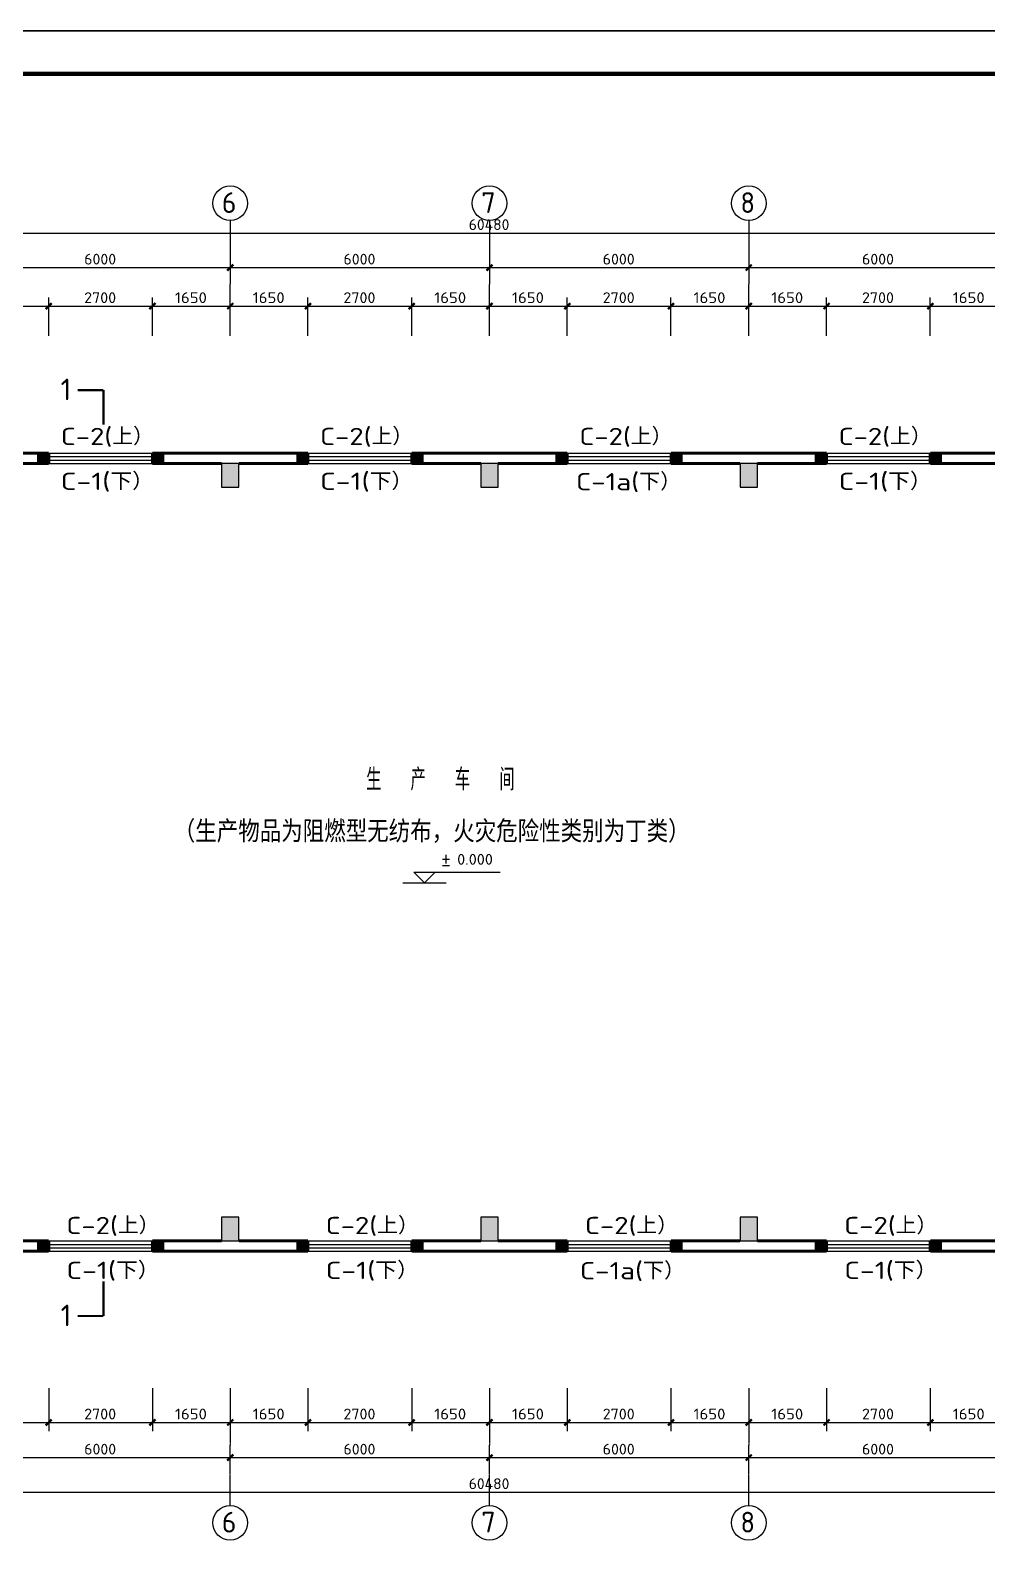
# Model space of a CAD drawing. Extents: x -165130 to 255370, y -346822 to 187778.
# Drawn here: x -134647 to -112510, y -204155 to -168622 of the extents above; entities that cross this region are included whole.
import ezdxf
from ezdxf.enums import TextEntityAlignment as Align

# ---------------------------------------------------------------- set-up
doc = ezdxf.new("R2010")
doc.units = 0
doc.header["$MEASUREMENT"] = 0
doc.linetypes.add('2', pattern=[38.000001, 30.000001, -3, 2, -3])
for name, color, linetype in [('PUB_TITLE', 4, 'CONTINUOUS'), ('RE', 94, 'CONTINUOUS'), ('中文', 2, 'CONTINUOUS'), ('剖断线', 7, 'CONTINUOUS'), ('剖断线__粗线', 7, 'CONTINUOUS'), ('填充图案', 7, 'CONTINUOUS'), ('墙线__粗线', 7, 'CONTINUOUS'), ('尺寸线及数字', 253, 'CONTINUOUS'), ('层0', 253, 'CONTINUOUS'), ('柱子', 7, 'CONTINUOUS'), ('柱子__填充', 253, 'CONTINUOUS'), ('轴线__尺寸数字', 4, 'CONTINUOUS'), ('轴线__点划线', 94, '2'), ('轴线__轴线号和轴圈', 94, 'CONTINUOUS'), ('门窗', 5, 'CONTINUOUS'), ('门窗名称', 2, 'CONTINUOUS')]:
    doc.layers.add(name, color=color, linetype=linetype)
doc.styles.add('HZ', font='txt', dxfattribs={"width": 0.7, "height": 5, "bigfont": 'STF:宋体'})
doc.styles.get("Standard").update_dxf_attribs({"font": 'TSSDENG', "height": 3, "bigfont": 'TSSDCHN'})

# ---------------------------------------------------------------- blocks, each defined once
blk = doc.blocks.new('qar5gesfd')
at = {"layer": 'PUB_TITLE'}
blk.add_lwpolyline([(-86068.1, 153824.2), (-1968.1, 153824.2), (-1968.1, 213224.2), (-86068.1, 213224.2)], close=True, dxfattribs=at)
at = {"layer": 'PUB_TITLE', "const_width": 100}
blk.add_lwpolyline([(-83568.1, 154824.2), (-2968.1, 154824.2), (-2968.1, 212224.2), (-83568.1, 212224.2)], close=True, dxfattribs=at)

msp = doc.modelspace()

# ---------------------------------------------------------------- linework, layer by layer
at = {"layer": 'RE'}
for p, q in [((-125113.506, -187803.033, -625.1), (-124953.509, -187803.033, -625.1)), ((-125113.506, -187953.033, -625.1), (-124953.509, -187953.033, -625.1)), ((-125033.489, -187903.036, -625.1), (-125033.489, -187703.039, -625.1)), ((-125533.477, -188353.036, -625.1), (-125783.489, -188103.033, -625.1)), ((-125783.489, -188103.033, -625.1), (-123783.501, -188103.033, -625.1)), ((-125283.501, -188103.033, -625.1), (-125533.477, -188353.036, -625.1)), ((-126033.501, -188353.036, -625.1), (-125033.489, -188353.036, -625.1))]:
    msp.add_line(p, q, dxfattribs=at)
at = {"layer": '剖断线__粗线', "const_width": 52.5, "elevation": -625.1}
for points in [[(-132963.604, -176942.608), (-133563.604, -176942.608)], [(-132963.604, -176942.608), (-132963.604, -177742.605)], [(-132963.604, -198382.61), (-132963.604, -197582.604)], [(-132963.604, -198382.61), (-133563.604, -198382.61)]]:
    msp.add_lwpolyline(points, dxfattribs=at)
at = {"layer": '填充图案'}
for points in [[(-134229.632, -178403.13, -625.1), (-134469.646, -178403.13, -625.1), (-134229.632, -178643.127, -625.1), (-134469.646, -178643.127, -625.1)], [(-131589.654, -178403.13, -625.1), (-131829.632, -178403.13, -625.1), (-131589.654, -178643.127, -625.1), (-131829.632, -178643.127, -625.1)], [(-128229.632, -178403.13, -625.1), (-128469.646, -178403.13, -625.1), (-128229.632, -178643.127, -625.1), (-128469.646, -178643.127, -625.1)], [(-125589.654, -178403.13, -625.1), (-125829.632, -178403.13, -625.1), (-125589.654, -178643.127, -625.1), (-125829.632, -178643.127, -625.1)], [(-122229.632, -178403.13, -625.1), (-122469.646, -178403.13, -625.1), (-122229.632, -178643.127, -625.1), (-122469.646, -178643.127, -625.1)], [(-119589.654, -178403.13, -625.1), (-119829.632, -178403.13, -625.1), (-119589.654, -178643.127, -625.1), (-119829.632, -178643.127, -625.1)], [(-116229.632, -178403.13, -625.1), (-116469.646, -178403.13, -625.1), (-116229.632, -178643.127, -625.1), (-116469.646, -178643.127, -625.1)], [(-113589.654, -178403.13, -625.1), (-113829.632, -178403.13, -625.1), (-113589.654, -178643.127, -625.1), (-113829.632, -178643.127, -625.1)], [(-134229.632, -196643.127, -625.1), (-134469.646, -196643.127, -625.1), (-134229.632, -196883.132, -625.1), (-134469.646, -196883.132, -625.1)], [(-131589.654, -196643.127, -625.1), (-131829.632, -196643.127, -625.1), (-131589.654, -196883.132, -625.1), (-131829.632, -196883.132, -625.1)], [(-128229.632, -196643.127, -625.1), (-128469.646, -196643.127, -625.1), (-128229.632, -196883.132, -625.1), (-128469.646, -196883.132, -625.1)], [(-125589.654, -196643.127, -625.1), (-125829.632, -196643.127, -625.1), (-125589.654, -196883.132, -625.1), (-125829.632, -196883.132, -625.1)], [(-122229.632, -196643.127, -625.1), (-122469.646, -196643.127, -625.1), (-122229.632, -196883.132, -625.1), (-122469.646, -196883.132, -625.1)], [(-119589.654, -196643.127, -625.1), (-119829.632, -196643.127, -625.1), (-119589.654, -196883.132, -625.1), (-119829.632, -196883.132, -625.1)], [(-116229.632, -196643.127, -625.1), (-116469.646, -196643.127, -625.1), (-116229.632, -196883.132, -625.1), (-116469.646, -196883.132, -625.1)], [(-113589.654, -196643.127, -625.1), (-113829.632, -196643.127, -625.1), (-113589.654, -196883.132, -625.1), (-113829.632, -196883.132, -625.1)]]:
    msp.add_solid(points, dxfattribs=at)
at = {"layer": '墙线__粗线', "const_width": 67.5, "elevation": -625.1}
for points in [[(-136029.632, -178403.13), (-134229.632, -178403.13)], [(-134469.646, -178643.127), (-134469.646, -178403.13)], [(-134229.632, -178643.127), (-134229.632, -178403.13)], [(-134229.632, -178643.127), (-134229.632, -178403.13)], [(-130029.632, -178403.13), (-131829.632, -178403.13)], [(-131829.632, -178643.127), (-131829.632, -178403.13)], [(-131829.632, -178643.127), (-131829.632, -178403.13)], [(-131589.654, -178643.127), (-131589.654, -178403.13)], [(-130029.632, -178403.13), (-128229.632, -178403.13)], [(-128469.646, -178643.127), (-128469.646, -178403.13)], [(-128229.632, -178643.127), (-128229.632, -178403.13)], [(-128229.632, -178643.127), (-128229.632, -178403.13)], [(-124029.632, -178403.13), (-125829.632, -178403.13)], [(-125829.632, -178643.127), (-125829.632, -178403.13)], [(-125829.632, -178643.127), (-125829.632, -178403.13)], [(-125589.654, -178643.127), (-125589.654, -178403.13)], [(-124029.632, -178403.13), (-122229.632, -178403.13)], [(-122469.646, -178643.127), (-122469.646, -178403.13)], [(-122229.632, -178643.127), (-122229.632, -178403.13)], [(-122229.632, -178643.127), (-122229.632, -178403.13)], [(-118029.632, -178403.13), (-119829.632, -178403.13)], [(-119829.632, -178643.127), (-119829.632, -178403.13)], [(-119829.632, -178643.127), (-119829.632, -178403.13)], [(-119589.654, -178643.127), (-119589.654, -178403.13)], [(-118029.632, -178403.13), (-116229.632, -178403.13)], [(-116469.646, -178643.127), (-116469.646, -178403.13)], [(-116229.632, -178643.127), (-116229.632, -178403.13)], [(-116229.632, -178643.127), (-116229.632, -178403.13)], [(-112029.632, -178403.13), (-113829.632, -178403.13)], [(-113829.632, -178643.127), (-113829.632, -178403.13)], [(-113829.632, -178643.127), (-113829.632, -178403.13)], [(-113589.654, -178643.127), (-113589.654, -178403.13)], [(-135829.644, -178643.127), (-134229.632, -178643.127)], [(-130229.656, -178643.127), (-131829.632, -178643.127)], [(-129829.644, -178643.127), (-128229.632, -178643.127)], [(-124229.656, -178643.127), (-125829.632, -178643.127)], [(-123829.644, -178643.127), (-122229.632, -178643.127)], [(-118229.656, -178643.127), (-119829.632, -178643.127)], [(-117829.644, -178643.127), (-116229.632, -178643.127)], [(-112229.656, -178643.127), (-113829.632, -178643.127)], [(-136029.632, -196883.132), (-134229.632, -196883.132)], [(-135829.644, -196643.127), (-134229.632, -196643.127)], [(-134469.646, -196883.132), (-134469.646, -196643.127)], [(-134229.632, -196883.132), (-134229.632, -196643.127)], [(-134229.632, -196883.132), (-134229.632, -196643.127)], [(-130229.656, -196643.127), (-131829.632, -196643.127)], [(-131829.632, -196883.132), (-131829.632, -196643.127)], [(-131829.632, -196883.132), (-131829.632, -196643.127)], [(-130029.632, -196883.132), (-131829.632, -196883.132)], [(-131589.654, -196883.132), (-131589.654, -196643.127)], [(-130029.632, -196883.132), (-128229.632, -196883.132)], [(-129829.644, -196643.127), (-128229.632, -196643.127)], [(-128469.646, -196883.132), (-128469.646, -196643.127)], [(-128229.632, -196883.132), (-128229.632, -196643.127)], [(-128229.632, -196883.132), (-128229.632, -196643.127)], [(-124229.656, -196643.127), (-125829.632, -196643.127)], [(-125829.632, -196883.132), (-125829.632, -196643.127)], [(-125829.632, -196883.132), (-125829.632, -196643.127)], [(-124029.632, -196883.132), (-125829.632, -196883.132)], [(-125589.654, -196883.132), (-125589.654, -196643.127)], [(-124029.632, -196883.132), (-122229.632, -196883.132)], [(-123829.644, -196643.127), (-122229.632, -196643.127)], [(-122469.646, -196883.132), (-122469.646, -196643.127)], [(-122229.632, -196883.132), (-122229.632, -196643.127)], [(-122229.632, -196883.132), (-122229.632, -196643.127)], [(-118229.656, -196643.127), (-119829.632, -196643.127)], [(-119829.632, -196883.132), (-119829.632, -196643.127)], [(-119829.632, -196883.132), (-119829.632, -196643.127)], [(-118029.632, -196883.132), (-119829.632, -196883.132)], [(-119589.654, -196883.132), (-119589.654, -196643.127)], [(-118029.632, -196883.132), (-116229.632, -196883.132)], [(-117829.644, -196643.127), (-116229.632, -196643.127)], [(-116469.646, -196883.132), (-116469.646, -196643.127)], [(-116229.632, -196883.132), (-116229.632, -196643.127)], [(-116229.632, -196883.132), (-116229.632, -196643.127)], [(-112229.656, -196643.127), (-113829.632, -196643.127)], [(-113829.632, -196883.132), (-113829.632, -196643.127)], [(-113829.632, -196883.132), (-113829.632, -196643.127)], [(-112029.632, -196883.132), (-113829.632, -196883.132)], [(-113589.654, -196883.132), (-113589.654, -196643.127)]]:
    msp.add_lwpolyline(points, dxfattribs=at)
at = {"layer": '尺寸线及数字', "color": 94}
for p, q in [((-134229.632, -175689.938, -625.1), (-134229.632, -174798.882, -625.1)), ((-131829.632, -175689.938, -625.1), (-131829.632, -174798.882, -625.1)), ((-130029.632, -175689.938, -625.1), (-130029.632, -174798.882, -625.1)), ((-128229.632, -175689.938, -625.1), (-128229.632, -174798.882, -625.1)), ((-125829.632, -175689.938, -625.1), (-125829.632, -174798.882, -625.1)), ((-124029.632, -175689.938, -625.1), (-124029.632, -174798.882, -625.1)), ((-122229.632, -175689.938, -625.1), (-122229.632, -174798.882, -625.1)), ((-119829.632, -175689.938, -625.1), (-119829.632, -174798.882, -625.1)), ((-118029.632, -175689.938, -625.1), (-118029.632, -174798.882, -625.1)), ((-116229.632, -175689.938, -625.1), (-116229.632, -174798.882, -625.1)), ((-113829.632, -175689.938, -625.1), (-113829.632, -174798.882, -625.1)), ((-136029.632, -174998.879, -625.1), (-134229.632, -174998.879, -625.1)), ((-134229.632, -174998.879, -625.1), (-131829.632, -174998.879, -625.1)), ((-131829.632, -174998.879, -625.1), (-130029.632, -174998.879, -625.1)), ((-130029.632, -174998.879, -625.1), (-128229.632, -174998.879, -625.1)), ((-128229.632, -174998.879, -625.1), (-125829.632, -174998.879, -625.1)), ((-125829.632, -174998.879, -625.1), (-124029.632, -174998.879, -625.1)), ((-124029.632, -174998.879, -625.1), (-122229.632, -174998.879, -625.1)), ((-122229.632, -174998.879, -625.1), (-119829.632, -174998.879, -625.1)), ((-119829.632, -174998.879, -625.1), (-118029.632, -174998.879, -625.1)), ((-118029.632, -174998.879, -625.1), (-116229.632, -174998.879, -625.1)), ((-116229.632, -174998.879, -625.1), (-113829.632, -174998.879, -625.1)), ((-113829.632, -174998.879, -625.1), (-112029.632, -174998.879, -625.1)), ((-134229.632, -200053.722, -625.1), (-134229.632, -201046.95, -625.1)), ((-131829.632, -200053.722, -625.1), (-131829.632, -201046.95, -625.1)), ((-130029.632, -200053.722, -625.1), (-130029.632, -201046.95, -625.1)), ((-128229.632, -200053.722, -625.1), (-128229.632, -201046.95, -625.1)), ((-125829.632, -200053.722, -625.1), (-125829.632, -201046.95, -625.1)), ((-124029.632, -200053.722, -625.1), (-124029.632, -201046.95, -625.1)), ((-122229.632, -200053.722, -625.1), (-122229.632, -201046.95, -625.1)), ((-119829.632, -200053.722, -625.1), (-119829.632, -201046.95, -625.1)), ((-118029.632, -200053.722, -625.1), (-118029.632, -201046.95, -625.1)), ((-116229.632, -200053.722, -625.1), (-116229.632, -201046.95, -625.1)), ((-113829.632, -200053.722, -625.1), (-113829.632, -201046.95, -625.1)), ((-136029.632, -200846.954, -625.1), (-134229.632, -200846.954, -625.1)), ((-134229.632, -200846.954, -625.1), (-131829.632, -200846.954, -625.1)), ((-131829.632, -200846.954, -625.1), (-130029.632, -200846.954, -625.1)), ((-130029.632, -200846.954, -625.1), (-128229.632, -200846.954, -625.1)), ((-128229.632, -200846.954, -625.1), (-125829.632, -200846.954, -625.1)), ((-125829.632, -200846.954, -625.1), (-124029.632, -200846.954, -625.1)), ((-124029.632, -200846.954, -625.1), (-122229.632, -200846.954, -625.1)), ((-122229.632, -200846.954, -625.1), (-119829.632, -200846.954, -625.1)), ((-119829.632, -200846.954, -625.1), (-118029.632, -200846.954, -625.1)), ((-118029.632, -200846.954, -625.1), (-116229.632, -200846.954, -625.1)), ((-116229.632, -200846.954, -625.1), (-113829.632, -200846.954, -625.1)), ((-113829.632, -200846.954, -625.1), (-112029.632, -200846.954, -625.1))]:
    msp.add_line(p, q, dxfattribs=at)
at = {"layer": '尺寸线及数字', "color": 94, "const_width": 54, "elevation": -625.1}
for points in [[(-134299.651, -175068.88), (-134159.649, -174928.878)], [(-134299.651, -175068.88), (-134159.649, -174928.878)], [(-131899.651, -175068.88), (-131759.649, -174928.878)], [(-130099.651, -175068.88), (-129959.649, -174928.878)], [(-130099.651, -175068.88), (-129959.649, -174928.878)], [(-128299.651, -175068.88), (-128159.649, -174928.878)], [(-128299.651, -175068.88), (-128159.649, -174928.878)], [(-125899.651, -175068.88), (-125759.649, -174928.878)], [(-124099.651, -175068.88), (-123959.649, -174928.878)], [(-124099.651, -175068.88), (-123959.649, -174928.878)], [(-122299.651, -175068.88), (-122159.649, -174928.878)], [(-122299.651, -175068.88), (-122159.649, -174928.878)], [(-119899.651, -175068.88), (-119759.649, -174928.878)], [(-118099.651, -175068.88), (-117959.649, -174928.878)], [(-118099.651, -175068.88), (-117959.649, -174928.878)], [(-116299.651, -175068.88), (-116159.649, -174928.878)], [(-116299.651, -175068.88), (-116159.649, -174928.878)], [(-113899.651, -175068.88), (-113759.649, -174928.878)], [(-134299.651, -200916.955), (-134159.649, -200776.952)], [(-134299.651, -200916.955), (-134159.649, -200776.952)], [(-131899.651, -200916.955), (-131759.649, -200776.952)], [(-130099.651, -200916.955), (-129959.649, -200776.952)], [(-130099.651, -200916.955), (-129959.649, -200776.952)], [(-128299.651, -200916.955), (-128159.649, -200776.952)], [(-128299.651, -200916.955), (-128159.649, -200776.952)], [(-125899.651, -200916.955), (-125759.649, -200776.952)], [(-124099.651, -200916.955), (-123959.649, -200776.952)], [(-124099.651, -200916.955), (-123959.649, -200776.952)], [(-122299.651, -200916.955), (-122159.649, -200776.952)], [(-122299.651, -200916.955), (-122159.649, -200776.952)], [(-119899.651, -200916.955), (-119759.649, -200776.952)], [(-118099.651, -200916.955), (-117959.649, -200776.952)], [(-118099.651, -200916.955), (-117959.649, -200776.952)], [(-116299.651, -200916.955), (-116159.649, -200776.952)], [(-116299.651, -200916.955), (-116159.649, -200776.952)], [(-113899.651, -200916.955), (-113759.649, -200776.952)]]:
    msp.add_lwpolyline(points, dxfattribs=at)
at = {"layer": '柱子', "color": 2, "elevation": -625.1}
for points in [[(-130229.656, -178643.127), (-130229.656, -179193.13), (-129829.644, -179193.13), (-129829.644, -178643.127), (-130229.656, -178643.127), (-130229.656, -179193.13)], [(-124229.656, -178643.127), (-124229.656, -179193.13), (-123829.644, -179193.13), (-123829.644, -178643.127), (-124229.656, -178643.127), (-124229.656, -179193.13)], [(-118229.656, -178643.127), (-118229.656, -179193.13), (-117829.644, -179193.13), (-117829.644, -178643.127), (-118229.656, -178643.127), (-118229.656, -179193.13)], [(-130229.656, -196093.133), (-130229.656, -196643.127), (-129829.644, -196643.127), (-129829.644, -196093.133), (-130229.656, -196093.133), (-130229.656, -196643.127)], [(-124229.656, -196093.133), (-124229.656, -196643.127), (-123829.644, -196643.127), (-123829.644, -196093.133), (-124229.656, -196093.133), (-124229.656, -196643.127)], [(-118229.656, -196093.133), (-118229.656, -196643.127), (-117829.644, -196643.127), (-117829.644, -196093.133), (-118229.656, -196093.133), (-118229.656, -196643.127)]]:
    msp.add_lwpolyline(points, dxfattribs=at)
at = {"layer": '柱子__填充'}
for points in [[(-130229.656, -178643.127, -625.1), (-129829.644, -178643.127, -625.1), (-130229.656, -179193.13, -625.1), (-129829.644, -179193.13, -625.1)], [(-124229.656, -178643.127, -625.1), (-123829.644, -178643.127, -625.1), (-124229.656, -179193.13, -625.1), (-123829.644, -179193.13, -625.1)], [(-118229.656, -178643.127, -625.1), (-117829.644, -178643.127, -625.1), (-118229.656, -179193.13, -625.1), (-117829.644, -179193.13, -625.1)], [(-130229.656, -196093.133, -625.1), (-129829.644, -196093.133, -625.1), (-130229.656, -196643.127, -625.1), (-129829.644, -196643.127, -625.1)], [(-124229.656, -196093.133, -625.1), (-123829.644, -196093.133, -625.1), (-124229.656, -196643.127, -625.1), (-123829.644, -196643.127, -625.1)], [(-118229.656, -196093.133, -625.1), (-117829.644, -196093.133, -625.1), (-118229.656, -196643.127, -625.1), (-117829.644, -196643.127, -625.1)]]:
    msp.add_solid(points, dxfattribs=at)
at = {"layer": '轴线__尺寸数字', "color": 94}
for p, q in [((-154269.646, -173306.646, -625.1), (-93789.654, -173306.646, -625.1)), ((-136029.632, -174106.643, -625.1), (-130029.632, -174106.643, -625.1)), ((-130029.632, -174116.65, -625.1), (-130029.632, -174106.643, -625.1)), ((-130029.632, -174106.643, -625.1), (-124029.632, -174106.643, -625.1)), ((-130029.632, -174116.65, -625.1), (-130029.632, -174106.643, -625.1)), ((-124029.632, -174116.65, -625.1), (-124029.632, -174106.643, -625.1)), ((-124029.632, -174106.643, -625.1), (-118029.632, -174106.643, -625.1)), ((-124029.632, -174116.65, -625.1), (-124029.632, -174106.643, -625.1)), ((-118029.632, -174116.65, -625.1), (-118029.632, -174106.643, -625.1)), ((-118029.632, -174106.643, -625.1), (-112029.632, -174106.643, -625.1)), ((-118029.632, -174116.65, -625.1), (-118029.632, -174106.643, -625.1)), ((-136029.632, -201660.061, -625.1), (-130029.632, -201660.061, -625.1)), ((-130029.632, -201670.058, -625.1), (-130029.632, -201660.061, -625.1)), ((-130029.632, -201660.061, -625.1), (-124029.632, -201660.061, -625.1)), ((-130029.632, -201670.058, -625.1), (-130029.632, -201660.061, -625.1)), ((-124029.632, -201670.058, -625.1), (-124029.632, -201660.061, -625.1)), ((-124029.632, -201660.061, -625.1), (-118029.632, -201660.061, -625.1)), ((-124029.632, -201670.058, -625.1), (-124029.632, -201660.061, -625.1)), ((-118029.632, -201670.058, -625.1), (-118029.632, -201660.061, -625.1)), ((-118029.632, -201660.061, -625.1), (-112029.632, -201660.061, -625.1)), ((-118029.632, -201670.058, -625.1), (-118029.632, -201660.061, -625.1)), ((-154269.646, -202460.058, -625.1), (-93789.654, -202460.058, -625.1))]:
    msp.add_line(p, q, dxfattribs=at)
at = {"layer": '轴线__尺寸数字', "color": 94, "const_width": 54, "elevation": -625.1}
for points in [[(-130099.651, -174176.644), (-129959.649, -174036.642)], [(-130099.651, -174176.644), (-129959.649, -174036.642)], [(-124099.651, -174176.644), (-123959.649, -174036.642)], [(-124099.651, -174176.644), (-123959.649, -174036.642)], [(-118099.651, -174176.644), (-117959.649, -174036.642)], [(-118099.651, -174176.644), (-117959.649, -174036.642)], [(-130099.651, -201730.062), (-129959.649, -201590.06)], [(-130099.651, -201730.062), (-129959.649, -201590.06)], [(-124099.651, -201730.062), (-123959.649, -201590.06)], [(-124099.651, -201730.062), (-123959.649, -201590.06)], [(-118099.651, -201730.062), (-117959.649, -201590.06)], [(-118099.651, -201730.062), (-117959.649, -201590.06)]]:
    msp.add_lwpolyline(points, dxfattribs=at)
at = {"layer": '轴线__点划线'}
for p, q in [((-130029.632, -173016.643, -625.1), (-130029.632, -174116.65, -625.1)), ((-124029.632, -173016.643, -625.1), (-124029.632, -174116.65, -625.1)), ((-118029.632, -173016.643, -625.1), (-118029.632, -174116.65, -625.1)), ((-130029.632, -174116.65, -625.1), (-130029.632, -174491.174, -625.1)), ((-130029.632, -174116.65, -625.1), (-130029.632, -174491.174, -625.1)), ((-124029.632, -174116.65, -625.1), (-124029.632, -174491.174, -625.1)), ((-124029.632, -174116.65, -625.1), (-124029.632, -174491.174, -625.1)), ((-118029.632, -174116.65, -625.1), (-118029.632, -174491.174, -625.1)), ((-118029.632, -174116.65, -625.1), (-118029.632, -174491.174, -625.1)), ((-130029.632, -175291.17, -625.1), (-130029.632, -174491.174, -625.1)), ((-124029.632, -175291.17, -625.1), (-124029.632, -174491.174, -625.1)), ((-118029.632, -175291.17, -625.1), (-118029.632, -174491.174, -625.1)), ((-130029.632, -200570.446, -625.1), (-130029.632, -201370.443, -625.1)), ((-124029.632, -200570.446, -625.1), (-124029.632, -201370.443, -625.1)), ((-118029.632, -200570.446, -625.1), (-118029.632, -201370.443, -625.1)), ((-130029.632, -201670.058, -625.1), (-130029.632, -201370.443, -625.1)), ((-130029.632, -201670.058, -625.1), (-130029.632, -201370.443, -625.1)), ((-124029.632, -201670.058, -625.1), (-124029.632, -201370.443, -625.1)), ((-124029.632, -201670.058, -625.1), (-124029.632, -201370.443, -625.1)), ((-118029.632, -201670.058, -625.1), (-118029.632, -201370.443, -625.1)), ((-118029.632, -201670.058, -625.1), (-118029.632, -201370.443, -625.1)), ((-130029.632, -202770.064, -625.1), (-130029.632, -201670.058, -625.1)), ((-124029.632, -202770.064, -625.1), (-124029.632, -201670.058, -625.1)), ((-118029.632, -202770.064, -625.1), (-118029.632, -201670.058, -625.1))]:
    msp.add_line(p, q, dxfattribs=at)
at = {"layer": '轴线__轴线号和轴圈'}
for centre in [(-130029.632, -172616.65, -625.1), (-124029.632, -172616.65, -625.1), (-118029.632, -172616.65, -625.1), (-130029.632, -203170.058, -625.1), (-124029.632, -203170.058, -625.1), (-118029.632, -203170.058, -625.1)]:
    msp.add_circle(centre, 400, dxfattribs=at)
at = {"layer": '门窗'}
for p, q in [((-134229.632, -178403.13, -625.1), (-131829.632, -178403.13, -625.1)), ((-134229.632, -178483.129, -625.1), (-131829.632, -178483.129, -625.1)), ((-134229.632, -178563.128, -625.1), (-131829.632, -178563.128, -625.1)), ((-134229.632, -178643.127, -625.1), (-131829.632, -178643.127, -625.1)), ((-128229.632, -178403.13, -625.1), (-125829.632, -178403.13, -625.1)), ((-128229.632, -178483.129, -625.1), (-125829.632, -178483.129, -625.1)), ((-128229.632, -178563.128, -625.1), (-125829.632, -178563.128, -625.1)), ((-128229.632, -178643.127, -625.1), (-125829.632, -178643.127, -625.1)), ((-122229.632, -178403.13, -625.1), (-119829.632, -178403.13, -625.1)), ((-122229.632, -178483.129, -625.1), (-119829.632, -178483.129, -625.1)), ((-122229.632, -178563.128, -625.1), (-119829.632, -178563.128, -625.1)), ((-122229.632, -178643.127, -625.1), (-119829.632, -178643.127, -625.1)), ((-116229.632, -178403.13, -625.1), (-113829.632, -178403.13, -625.1)), ((-116229.632, -178483.129, -625.1), (-113829.632, -178483.129, -625.1)), ((-116229.632, -178563.128, -625.1), (-113829.632, -178563.128, -625.1)), ((-116229.632, -178643.127, -625.1), (-113829.632, -178643.127, -625.1)), ((-134229.632, -196643.127, -625.1), (-131829.632, -196643.127, -625.1)), ((-134229.632, -196723.135, -625.1), (-131829.632, -196723.135, -625.1)), ((-134229.632, -196803.133, -625.1), (-131829.632, -196803.133, -625.1)), ((-128229.632, -196643.127, -625.1), (-125829.632, -196643.127, -625.1)), ((-128229.632, -196723.135, -625.1), (-125829.632, -196723.135, -625.1)), ((-128229.632, -196803.133, -625.1), (-125829.632, -196803.133, -625.1)), ((-122229.632, -196643.127, -625.1), (-119829.632, -196643.127, -625.1)), ((-122229.632, -196723.135, -625.1), (-119829.632, -196723.135, -625.1)), ((-122229.632, -196803.133, -625.1), (-119829.632, -196803.133, -625.1)), ((-116229.632, -196643.127, -625.1), (-113829.632, -196643.127, -625.1)), ((-116229.632, -196723.135, -625.1), (-113829.632, -196723.135, -625.1)), ((-116229.632, -196803.133, -625.1), (-113829.632, -196803.133, -625.1)), ((-134229.632, -196883.132, -625.1), (-131829.632, -196883.132, -625.1)), ((-128229.632, -196883.132, -625.1), (-125829.632, -196883.132, -625.1)), ((-122229.632, -196883.132, -625.1), (-119829.632, -196883.132, -625.1)), ((-116229.632, -196883.132, -625.1), (-113829.632, -196883.132, -625.1))]:
    msp.add_line(p, q, dxfattribs=at)

# ---------------------------------------------------------------- block references
at = {"layer": '层0', "xscale": 5, "yscale": 5, "zscale": 5}
msp.add_blockref('qar5gesfd', (265210.681, -937742.598, -625.1), dxfattribs=at)
at = {"layer": '层0'}
msp.add_blockref('qar5gesfd', (-79061.762, -381845.973, -625.1), dxfattribs=at)

# ---------------------------------------------------------------- texts
at = {"layer": 'RE', "width": 1.160759}
msp.add_text('    0.000', height=250, dxfattribs=at).set_placement((-125472.246, -187933.038, -625.1), (-123949.761, -187933.038, -625.1), align=Align.FIT)
at = {"layer": '中文', "style": 'HZ'}
for s, width, p, p2 in [('生  产  车  间', 0.678927, (-126884.283, -186213.274, -625.1), (-123446.77, -186213.274, -625.1)), ('（生产物品为阻燃型无纺布，火灾危险性类别为丁类）', 0.68767, (-131335.943, -187416.012, -625.1), (-119398.418, -187416.012, -625.1))]:
    msp.add_text(s, height=505.75, dxfattribs=dict(at, width=width)).set_placement(p, p2, align=Align.FIT)
at = {"layer": '剖断线', "width": 2.547949}
for p, p2 in [((-133953.582, -177177.605, -625.1), (-133708.587, -177177.605, -625.1)), ((-133953.582, -198617.608, -625.1), (-133708.587, -198617.608, -625.1))]:
    msp.add_text('1', height=500, dxfattribs=at).set_placement(p, p2, align=Align.FIT)
at = {"layer": '尺寸线及数字', "color": 94}
for s, width, p, p2 in [('2700', 1.040003, (-133409.649, -174928.878, -625.1), (-132669.646, -174928.878, -625.1)), ('1650', 1.099432, (-131309.649, -174928.878, -625.1), (-130569.646, -174928.878, -625.1)), ('1650', 1.099432, (-129509.649, -174928.878, -625.1), (-128769.646, -174928.878, -625.1)), ('2700', 1.040003, (-127409.649, -174928.878, -625.1), (-126669.646, -174928.878, -625.1)), ('1650', 1.099432, (-125309.649, -174928.878, -625.1), (-124569.646, -174928.878, -625.1)), ('1650', 1.099432, (-123509.649, -174928.878, -625.1), (-122769.646, -174928.878, -625.1)), ('2700', 1.040003, (-121409.649, -174928.878, -625.1), (-120669.646, -174928.878, -625.1)), ('1650', 1.099432, (-119309.649, -174928.878, -625.1), (-118569.646, -174928.878, -625.1)), ('1650', 1.099432, (-117509.649, -174928.878, -625.1), (-116769.646, -174928.878, -625.1)), ('2700', 1.040003, (-115409.649, -174928.878, -625.1), (-114669.646, -174928.878, -625.1)), ('1650', 1.099432, (-113309.649, -174928.878, -625.1), (-112569.646, -174928.878, -625.1)), ('2700', 1.040003, (-133409.649, -200776.952, -625.1), (-132669.646, -200776.952, -625.1)), ('1650', 1.099432, (-131309.649, -200776.952, -625.1), (-130569.646, -200776.952, -625.1)), ('1650', 1.099432, (-129509.649, -200776.952, -625.1), (-128769.646, -200776.952, -625.1)), ('2700', 1.040003, (-127409.649, -200776.952, -625.1), (-126669.646, -200776.952, -625.1)), ('1650', 1.099432, (-125309.649, -200776.952, -625.1), (-124569.646, -200776.952, -625.1)), ('1650', 1.099432, (-123509.649, -200776.952, -625.1), (-122769.646, -200776.952, -625.1)), ('2700', 1.040003, (-121409.649, -200776.952, -625.1), (-120669.646, -200776.952, -625.1)), ('1650', 1.099432, (-119309.649, -200776.952, -625.1), (-118569.646, -200776.952, -625.1)), ('1650', 1.099432, (-117509.649, -200776.952, -625.1), (-116769.646, -200776.952, -625.1)), ('2700', 1.040003, (-115409.649, -200776.952, -625.1), (-114669.646, -200776.952, -625.1)), ('1650', 1.099432, (-113309.649, -200776.952, -625.1), (-112569.646, -200776.952, -625.1))]:
    msp.add_text(s, height=250, dxfattribs=dict(at, width=width)).set_placement(p, p2, align=Align.FIT)
at = {"layer": '轴线__尺寸数字', "color": 94}
for s, width, p, p2 in [('60480', 1.04003, (-124509.661, -173236.645, -625.1), (-123569.634, -173236.645, -625.1)), ('6000', 1.040003, (-133409.649, -174036.642, -625.1), (-132669.646, -174036.642, -625.1)), ('6000', 1.040003, (-127409.649, -174036.642, -625.1), (-126669.646, -174036.642, -625.1)), ('6000', 1.040003, (-121409.649, -174036.642, -625.1), (-120669.646, -174036.642, -625.1)), ('6000', 1.040003, (-115409.649, -174036.642, -625.1), (-114669.646, -174036.642, -625.1)), ('6000', 1.040003, (-133409.649, -201590.06, -625.1), (-132669.646, -201590.06, -625.1)), ('6000', 1.040003, (-127409.649, -201590.06, -625.1), (-126669.646, -201590.06, -625.1)), ('6000', 1.040003, (-121409.649, -201590.06, -625.1), (-120669.646, -201590.06, -625.1)), ('6000', 1.040003, (-115409.649, -201590.06, -625.1), (-114669.646, -201590.06, -625.1)), ('60480', 1.04003, (-124509.661, -202390.057, -625.1), (-123569.634, -202390.057, -625.1))]:
    msp.add_text(s, height=250, dxfattribs=dict(at, width=width)).set_placement(p, p2, align=Align.FIT)
at = {"layer": '轴线__轴线号和轴圈'}
for s, width, p, p2 in [('6', 1.399994, (-130221.636, -172842.245, -625.1), (-129885.638, -172842.245, -625.1)), ('7', 1.299994, (-124221.636, -172842.245, -625.1), (-123885.638, -172842.245, -625.1)), ('8', 1.299994, (-118221.636, -172842.245, -625.1), (-117885.638, -172842.245, -625.1)), ('6', 1.399994, (-130221.636, -203395.663, -625.1), (-129885.638, -203395.663, -625.1)), ('7', 1.299994, (-124221.636, -203395.663, -625.1), (-123885.638, -203395.663, -625.1)), ('8', 1.299994, (-118221.636, -203395.663, -625.1), (-117885.638, -203395.663, -625.1))]:
    msp.add_text(s, height=480, dxfattribs=dict(at, width=width)).set_placement(p, p2, align=Align.FIT)
at = {"layer": '门窗名称'}
for s, width, p, p2 in [('C-2(上）', 1.174845, (-133951.641, -178217.04, -625.1), (-131795.647, -178217.04, -625.1)), ('C-2(上）', 1.174845, (-127951.641, -178217.04, -625.1), (-125795.647, -178217.04, -625.1)), ('C-2(上）', 1.174845, (-121951.641, -178217.04, -625.1), (-119795.647, -178217.04, -625.1)), ('C-2(上）', 1.174845, (-115951.641, -178217.04, -625.1), (-113795.647, -178217.04, -625.1)), ('C-1(下）', 1.215609, (-133951.641, -179255.285, -625.1), (-131795.647, -179255.285, -625.1)), ('C-1(下）', 1.215609, (-127951.641, -179255.285, -625.1), (-125795.647, -179255.285, -625.1)), ('C-1a(下）', 1.179147, (-122027.593, -179264.577, -625.1), (-119591.595, -179264.577, -625.1)), ('C-1(下）', 1.215609, (-115951.641, -179255.285, -625.1), (-113795.647, -179255.285, -625.1)), ('C-2(上）', 1.174845, (-133821.636, -196487.038, -625.1), (-131665.642, -196487.038, -625.1)), ('C-2(上）', 1.174845, (-127821.636, -196487.038, -625.1), (-125665.642, -196487.038, -625.1)), ('C-2(上）', 1.174845, (-121821.636, -196487.038, -625.1), (-119665.642, -196487.038, -625.1)), ('C-2(上）', 1.174845, (-115821.636, -196487.038, -625.1), (-113665.642, -196487.038, -625.1)), ('C-1(下）', 1.215609, (-133821.636, -197525.283, -625.1), (-131665.642, -197525.283, -625.1)), ('C-1(下）', 1.215609, (-127821.636, -197525.283, -625.1), (-125665.642, -197525.283, -625.1)), ('C-1a(下）', 1.179147, (-121937.725, -197533.889, -625.1), (-119501.726, -197533.889, -625.1)), ('C-1(下）', 1.215609, (-115821.636, -197525.283, -625.1), (-113665.642, -197525.283, -625.1))]:
    msp.add_text(s, height=400, dxfattribs=dict(at, width=width)).set_placement(p, p2, align=Align.FIT)

doc.saveas('drawing.dxf')
